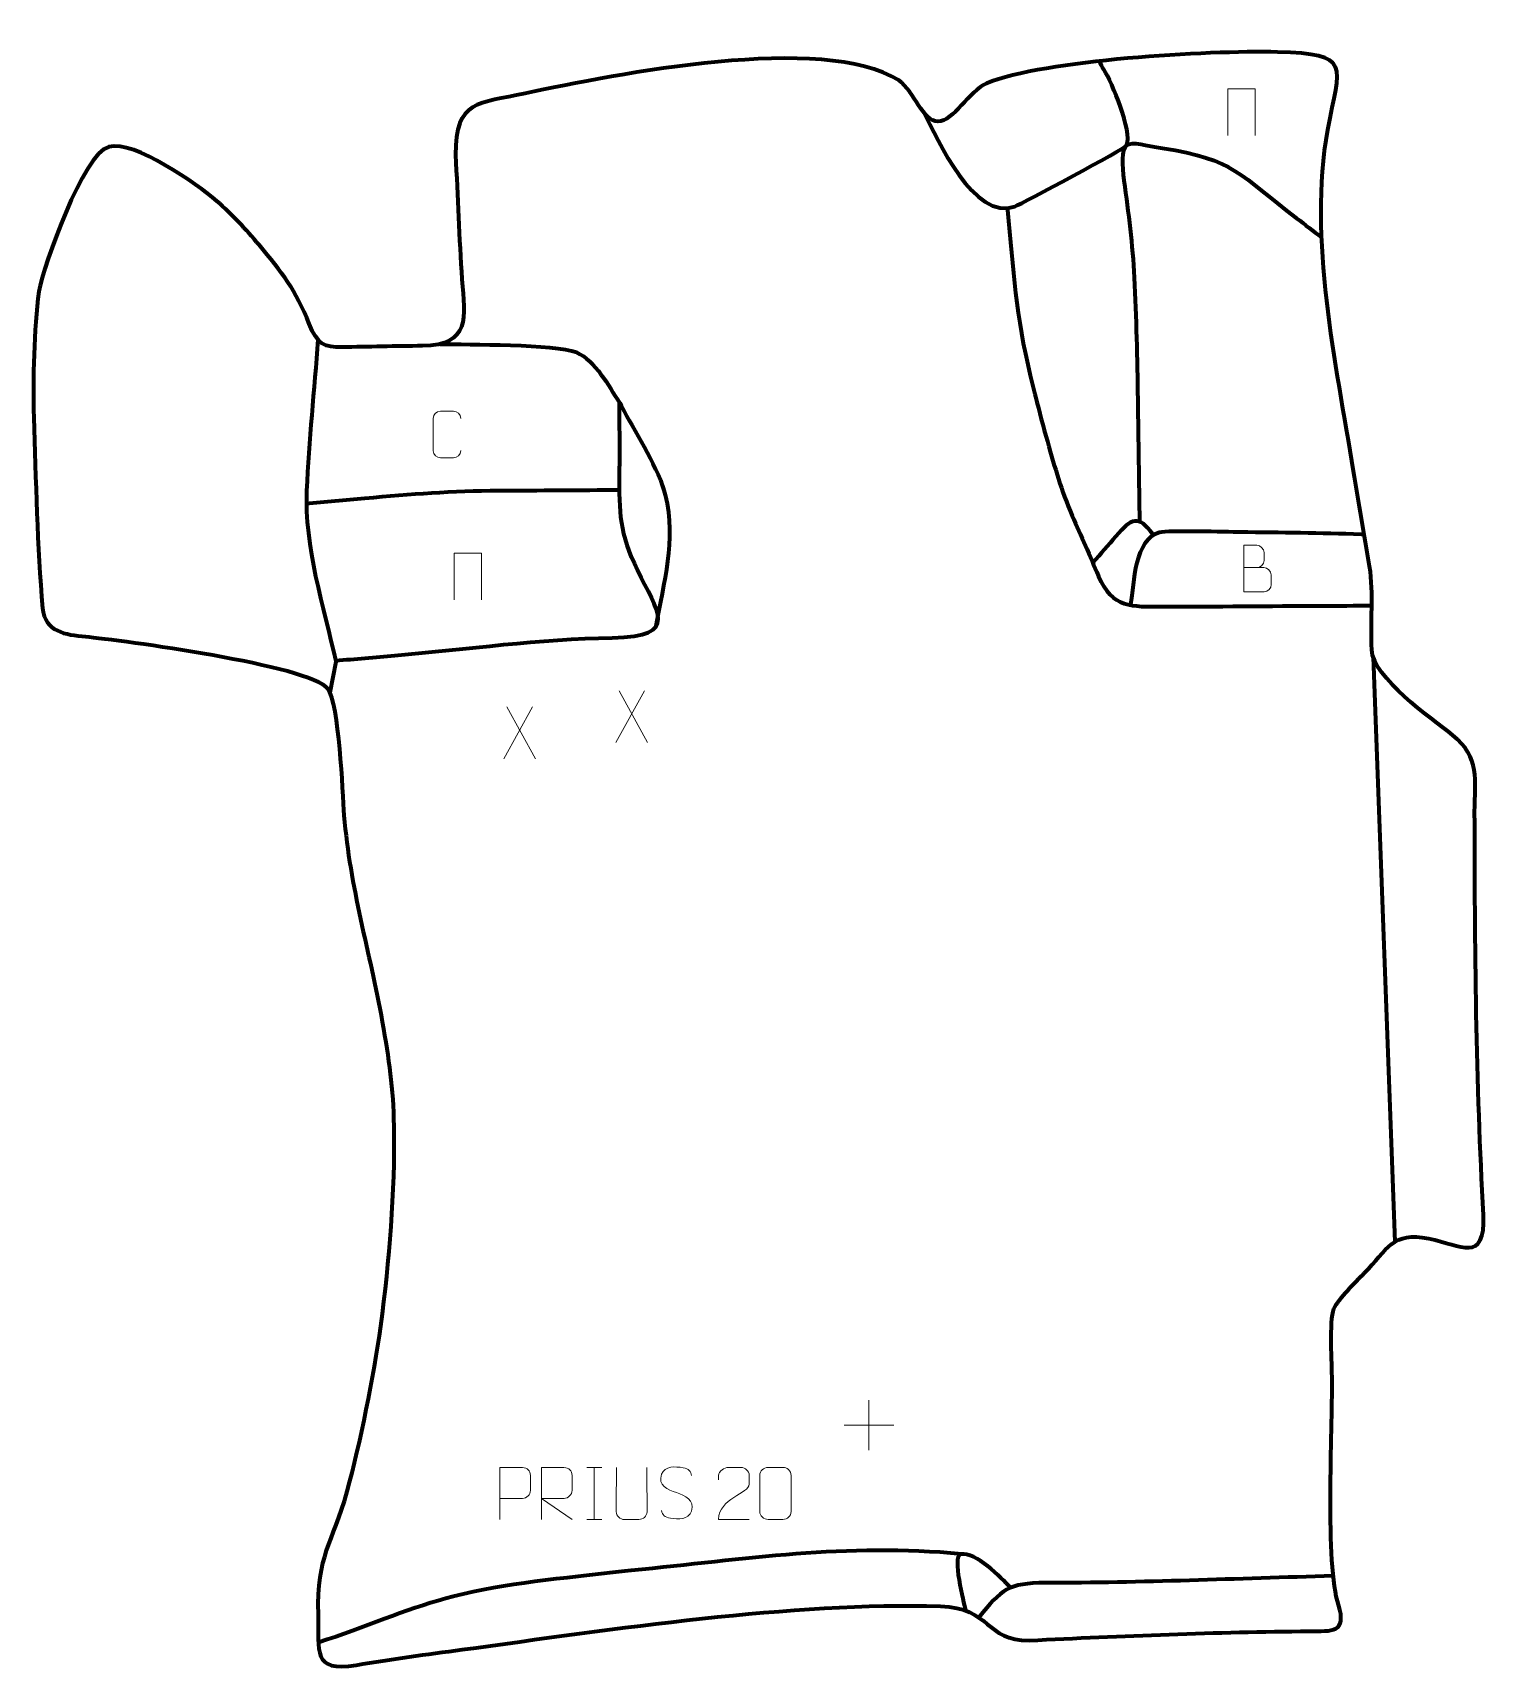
# Model space of a CAD drawing. Header units: millimetres. Extents: x -595 to 103, y -1 to 788.
import ezdxf

# ---------------------------------------------------------------- set-up
doc = ezdxf.new("R2010")
doc.units = ezdxf.units.MM
doc.header["$MEASUREMENT"] = 0
doc.layers.add('layer 1', color=7, linetype='Continuous')
doc.layers.add('layer 2', color=7, linetype='Continuous')

msp = doc.modelspace()

# ---------------------------------------------------------------- linework, layer by layer
at = {"layer": 'layer 1', "color": 142, "lineweight": 158}
for points, knots in [([(-167.0298, 749.7652), (-160.0525, 736.3866), (-142.7535, 697.0376), (-123.0737, 704.3667), (-123.0737, 704.3667), (-119.4815, 705.7045), (-69.8979, 732.1875), (-69.284, 733.6703), (-69.284, 733.6703), (-66.3974, 740.643), (-76.3295, 763.8537), (-80.2347, 770.1657), (-80.2347, 770.1657), (-81.046, 771.477), (-81.7281, 772.8574), (-82.4652, 774.2119)], [0, 0, 0, 0, 0.2, 0.2, 0.2, 0.2, 0.4, 0.4, 0.4, 0.4, 0.6, 0.6, 0.6, 0.6, 1, 1, 1, 1]), ([(-62.8872, 552.6499), (-63.7002, 590.7939), (-63.5674, 632.0609), (-65.4664, 670.0751), (-65.4664, 670.0751), (-66.2705, 686.1715), (-68.2874, 700.8676), (-70.4597, 716.7682), (-70.4597, 716.7682), (-71.4639, 724.1188), (-71.5907, 731.7007), (-69.284, 733.6703), (-69.284, 733.6703), (-66.6865, 735.8884), (-59.5792, 733.4736), (-52.1118, 732.3336), (-52.1118, 732.3336), (-17.2428, 727.0101), (-15.1213, 719.5758), (12.4712, 698.6389), (12.4712, 698.6389), (16.4631, 695.6098), (20.4634, 692.594), (24.4746, 689.5904)], [0, 0, 0, 0, 0.14285714, 0.14285714, 0.14285714, 0.14285714, 0.28571429, 0.28571429, 0.28571429, 0.28571429, 0.42857143, 0.42857143, 0.42857143, 0.42857143, 0.57142857, 0.57142857, 0.57142857, 0.57142857, 0.71428571, 0.71428571, 0.71428571, 0.71428571, 1, 1, 1, 1]), ([(-126.5324, 702.7441), (-123.8151, 674.1636), (-122.5769, 651.3612), (-115.6, 623.0449), (-115.6, 623.0449), (-114.7624, 619.6456), (-113.9126, 616.2493), (-113.0748, 612.85), (-113.0748, 612.85), (-111.3173, 605.6333), (-109.454, 598.5036), (-107.4022, 591.3643), (-107.4022, 591.3643), (-103.5714, 578.1454), (-101.0479, 568.3307), (-95.4132, 555.5435), (-95.4132, 555.5435), (-91.1408, 545.8602), (-86.9565, 536.307), (-82.8078, 526.5661), (-82.8078, 526.5661), (-76.2341, 511.1316), (-66.9901, 511.8872), (-51.6823, 511.8837), (-51.6823, 511.8837), (-26.284, 511.8778), (-0.7321, 512.2192), (24.7001, 512.2941), (24.7001, 512.2941), (32.6646, 512.3175), (40.629, 512.341), (48.5935, 512.3644)], [0, 0, 0, 0, 0.11111111, 0.11111111, 0.11111111, 0.11111111, 0.22222222, 0.22222222, 0.22222222, 0.22222222, 0.33333333, 0.33333333, 0.33333333, 0.33333333, 0.44444444, 0.44444444, 0.44444444, 0.44444444, 0.55555556, 0.55555556, 0.55555556, 0.55555556, 0.66666667, 0.66666667, 0.66666667, 0.66666667, 0.77777778, 0.77777778, 0.77777778, 0.77777778, 1, 1, 1, 1]), ([(-458.2241, 640.2921), (-460.0384, 616.2717), (-462.5635, 591.606), (-463.6793, 567.6233), (-463.6793, 567.6233), (-464.902, 541.3411), (-455.5201, 511.3863), (-449.6449, 485.6051), (-449.6449, 485.6051), (-449.6449, 485.6051), (-449.5784, 485.3134), (-449.5784, 485.3134), (-449.5784, 485.3134), (-449.5784, 485.3134), (-452.5825, 470.6479), (-452.5825, 470.6479)], [0, 0, 0, 0, 0.2, 0.2, 0.2, 0.2, 0.4, 0.4, 0.4, 0.4, 0.6, 0.6, 0.6, 0.6, 1, 1, 1, 1]), ([(-399.6791, 638.1673), (-385.7287, 637.8288), (-344.502, 638.3139), (-333.923, 634.2019), (-333.923, 634.2019), (-324.5866, 629.9666), (-318.6188, 618.1559), (-313.1855, 609.7998)], [0, 0, 0, 0, 0.33333333, 0.33333333, 0.33333333, 0.33333333, 1, 1, 1, 1]), ([(-449.7151, 485.9135), (-440.2138, 486.7307), (-430.7125, 487.5479), (-421.2112, 488.3651), (-421.2112, 488.3651), (-386.3859, 491.3672), (-351.6256, 496.4332), (-316.6717, 496.9208), (-316.6717, 496.9208), (-283.2879, 497.3865), (-295.1642, 509.6221), (-304.5462, 529.377), (-304.5462, 529.377), (-313.0639, 547.3121), (-313.3277, 556.4403), (-313.1305, 576.6652), (-313.1305, 576.6652), (-313.0325, 586.7239), (-313.1165, 596.7245), (-313.1699, 606.7804), (-313.1699, 606.7804), (-313.1961, 611.8586), (-313.3761, 610.1488), (-311.0027, 605.8027), (-311.0027, 605.8027), (-304.8225, 594.5065), (-294.0555, 577.5997), (-291.1697, 565.6637), (-291.1697, 565.6637), (-285.7251, 543.145), (-292.0485, 524.1738), (-295.8367, 501.8746)], [0, 0, 0, 0, 0.11111111, 0.11111111, 0.11111111, 0.11111111, 0.22222222, 0.22222222, 0.22222222, 0.22222222, 0.33333333, 0.33333333, 0.33333333, 0.33333333, 0.44444444, 0.44444444, 0.44444444, 0.44444444, 0.55555556, 0.55555556, 0.55555556, 0.55555556, 0.66666667, 0.66666667, 0.66666667, 0.66666667, 0.77777778, 0.77777778, 0.77777778, 0.77777778, 1, 1, 1, 1]), ([(-464.1305, 561.5135), (-454.6227, 562.3513), (-445.115, 563.1891), (-435.6072, 564.0269), (-435.6072, 564.0269), (-413.2687, 566.024), (-393.7333, 567.6471), (-371.1884, 567.7217), (-371.1884, 567.7217), (-351.7825, 567.7859), (-332.3759, 567.9202), (-312.9701, 568.0218)], [0, 0, 0, 0, 0.25, 0.25, 0.25, 0.25, 0.5, 0.5, 0.5, 0.5, 1, 1, 1, 1]), ([(-56.6616, 546.7048), (-63.8455, 556.1685), (-66.7926, 554.462), (-74.469, 545.6427), (-74.469, 545.6427), (-78.1797, 541.3795), (-81.6918, 537.1548), (-85.4918, 532.9318)], [0, 0, 0, 0, 0.33333333, 0.33333333, 0.33333333, 0.33333333, 1, 1, 1, 1]), ([(-67.2087, 512.9997), (-65.6323, 523.191), (-65.2852, 544.6822), (-53.4611, 547.668), (-53.4611, 547.668), (-49.0116, 548.7916), (-21.2972, 547.8896), (-14.6233, 547.8244), (-14.6233, 547.8244), (4.7329, 547.6353), (24.0956, 547.3863), (43.4436, 546.7782), (43.4436, 546.7782), (43.4436, 546.7782), (44.9371, 546.7303), (44.9371, 546.7303)], [0, 0, 0, 0, 0.2, 0.2, 0.2, 0.2, 0.4, 0.4, 0.4, 0.4, 0.6, 0.6, 0.6, 0.6, 1, 1, 1, 1]), ([(-148.5362, 56.2284), (-204.5016, 61.6277), (-252.4839, 53.63), (-307.5729, 48.3722), (-307.5729, 48.3722), (-307.5729, 48.3722), (-310.5736, 48.0858), (-310.5736, 48.0858), (-310.5736, 48.0858), (-341.68, 44.377), (-367.5601, 42.2819), (-393.2526, 35.818), (-393.2526, 35.818), (-412.6069, 30.9487), (-431.6836, 22.5123), (-453.7691, 15.129), (-453.7691, 15.129), (-453.7691, 15.129), (-458.008, 13.7119), (-458.008, 13.7119)], [0, 0, 0, 0, 0.16666667, 0.16666667, 0.16666667, 0.16666667, 0.33333333, 0.33333333, 0.33333333, 0.33333333, 0.5, 0.5, 0.5, 0.5, 0.66666667, 0.66666667, 0.66666667, 0.66666667, 1, 1, 1, 1]), ([(-125.135, 40.1263), (-129.6414, 44.9814), (-141.8268, 57.5036), (-149.0541, 56.1561), (-149.0541, 56.1561), (-153.5555, 55.3169), (-147.5627, 33.2037), (-146.78, 29.0923)], [0, 0, 0, 0, 0.33333333, 0.33333333, 0.33333333, 0.33333333, 1, 1, 1, 1]), ([(30.0902, 45.723), (-16.0982, 44.4841), (-62.0975, 42.3326), (-108.3258, 42.4386), (-108.3258, 42.4386), (-126.0084, 42.3112), (-129.6557, 39.3587), (-140.3025, 25.6752)], [0, 0, 0, 0, 0.33333333, 0.33333333, 0.33333333, 0.33333333, 1, 1, 1, 1])]:
    msp.add_open_spline(points, degree=3, knots=knots, dxfattribs=at)
msp.add_open_spline([(49.3158, 487.5908), (49.3158, 487.5908), (59.6729, 206.3675), (59.6729, 206.3675)], degree=3, dxfattribs=at)
at = {"layer": 'layer 1', "color": 250, "lineweight": 9}
for points, knots in [([(-370.6733, 72.908), (-370.6733, 72.908), (-370.6733, 97.8616), (-370.6733, 97.8616), (-370.6733, 97.8616), (-367.0783, 97.8616), (-363.483, 97.8616), (-359.8876, 97.8616), (-359.8876, 97.8616), (-357.5624, 97.8237), (-356.005, 96.3336), (-356.0092, 93.9675), (-356.0092, 93.9675), (-356.0096, 91.9318), (-356.0096, 88.8725), (-356.0092, 86.8365), (-356.0092, 86.8365), (-356.0157, 84.9611), (-357.8279, 83.0192), (-359.8375, 83.0001), (-359.8375, 83.0001), (-359.8375, 83.0001), (-370.6733, 83.0001), (-370.6733, 83.0001)], [0, 0, 0, 0, 0.14285714, 0.14285714, 0.14285714, 0.14285714, 0.28571429, 0.28571429, 0.28571429, 0.28571429, 0.42857143, 0.42857143, 0.42857143, 0.42857143, 0.57142857, 0.57142857, 0.57142857, 0.57142857, 0.71428571, 0.71428571, 0.71428571, 0.71428571, 1, 1, 1, 1]), ([(-350.6732, 72.908), (-350.6732, 72.908), (-350.6732, 97.8615), (-350.6732, 97.8615), (-350.6732, 97.8615), (-347.0784, 97.8615), (-343.4829, 97.8615), (-339.8877, 97.8615), (-339.8877, 97.8615), (-337.5624, 97.8238), (-336.0051, 96.3338), (-336.0092, 93.9674), (-336.0092, 93.9674), (-336.0096, 91.9319), (-336.0096, 88.8725), (-336.0092, 86.8365), (-336.0092, 86.8365), (-336.0157, 84.961), (-337.828, 83.0192), (-339.8375, 83.0001), (-339.8375, 83.0001), (-339.8375, 83.0001), (-350.6732, 83.0001), (-350.6732, 83.0001), (-350.6732, 83.0001), (-350.6732, 83.0001), (-336.0185, 72.908), (-336.0185, 72.908)], [0, 0, 0, 0, 0.125, 0.125, 0.125, 0.125, 0.25, 0.25, 0.25, 0.25, 0.375, 0.375, 0.375, 0.375, 0.5, 0.5, 0.5, 0.5, 0.625, 0.625, 0.625, 0.625, 0.75, 0.75, 0.75, 0.75, 1, 1, 1, 1]), ([(-300.0141, 97.8657), (-300.0145, 92.3262), (-299.9187, 82.1244), (-299.9183, 76.584), (-299.9183, 76.584), (-300.0581, 74.3445), (-301.7353, 72.9183), (-303.883, 72.9078), (-303.883, 72.9078), (-306.2149, 72.9082), (-308.5468, 72.9082), (-310.8783, 72.9078), (-310.8783, 72.9078), (-312.8033, 72.8063), (-314.7754, 74.6228), (-314.7642, 76.5673), (-314.7642, 76.5673), (-314.7639, 82.1292), (-314.6685, 92.3046), (-314.6689, 97.8657)], [0, 0, 0, 0, 0.16666667, 0.16666667, 0.16666667, 0.16666667, 0.33333333, 0.33333333, 0.33333333, 0.33333333, 0.5, 0.5, 0.5, 0.5, 0.66666667, 0.66666667, 0.66666667, 0.66666667, 1, 1, 1, 1]), ([(-285.7896, 85.8329), (-290.0379, 87.3033), (-294.946, 89.0991), (-292.9409, 94.6194), (-292.9409, 94.6194), (-291.4374, 98.7593), (-286.2238, 98.3708), (-282.6202, 97.7697), (-282.6202, 97.7697), (-279.7596, 97.2925), (-278.8949, 96.0793), (-278.5843, 93.9952)], [0, 0, 0, 0, 0.25, 0.25, 0.25, 0.25, 0.5, 0.5, 0.5, 0.5, 1, 1, 1, 1]), ([(-250.7896, 72.9491), (-255.704, 72.9494), (-260.6184, 72.9494), (-265.5325, 72.9491), (-265.5325, 72.9491), (-265.5325, 82.8814), (-250.8815, 85.5226), (-250.7896, 89.8329), (-250.7896, 89.8329), (-250.7899, 91.257), (-250.7899, 92.6807), (-250.7896, 94.104), (-250.7896, 94.104), (-250.8065, 96.1811), (-252.9293, 97.9059), (-254.6003, 97.9232), (-254.6003, 97.9232), (-256.6735, 97.9228), (-258.7464, 97.9228), (-260.8188, 97.9232), (-260.8188, 97.9232), (-262.6409, 97.9397), (-265.4656, 96.1476), (-265.5325, 94.054), (-265.5325, 94.054), (-265.5325, 94.054), (-265.5325, 91.9992), (-265.5325, 91.9992)], [0, 0, 0, 0, 0.125, 0.125, 0.125, 0.125, 0.25, 0.25, 0.25, 0.25, 0.375, 0.375, 0.375, 0.375, 0.5, 0.5, 0.5, 0.5, 0.625, 0.625, 0.625, 0.625, 0.75, 0.75, 0.75, 0.75, 1, 1, 1, 1]), ([(-241.7417, 97.9355), (-239.3756, 97.9355), (-237.0091, 97.9355), (-234.6426, 97.9355), (-234.6426, 97.9355), (-232.6621, 97.9711), (-230.6361, 96.4768), (-230.609, 94.0347), (-230.609, 94.0347), (-230.6094, 88.2773), (-230.6094, 82.5195), (-230.609, 76.7613), (-230.609, 76.7613), (-230.7511, 74.4337), (-232.4575, 72.9514), (-234.6426, 72.9406), (-234.6426, 72.9406), (-237.015, 72.941), (-239.3874, 72.941), (-241.7594, 72.9406), (-241.7594, 72.9406), (-243.7179, 72.835), (-245.7243, 74.7229), (-245.7129, 76.7439), (-245.7129, 76.7439), (-245.7125, 82.5245), (-245.7125, 88.3048), (-245.7129, 94.0846), (-245.7129, 94.0846), (-245.7086, 96.2266), (-243.9315, 97.9491), (-241.7417, 97.9355)], [0, 0, 0, 0, 0.11111111, 0.11111111, 0.11111111, 0.11111111, 0.22222222, 0.22222222, 0.22222222, 0.22222222, 0.33333333, 0.33333333, 0.33333333, 0.33333333, 0.44444444, 0.44444444, 0.44444444, 0.44444444, 0.55555556, 0.55555556, 0.55555556, 0.55555556, 0.66666667, 0.66666667, 0.66666667, 0.66666667, 0.77777778, 0.77777778, 0.77777778, 0.77777778, 1, 1, 1, 1]), ([(-285.7896, 85.8328), (-281.771, 84.1861), (-276.7415, 82.2978), (-278.5755, 76.9375), (-278.5755, 76.9375), (-280.0353, 72.6711), (-284.9461, 72.9278), (-288.6722, 73.4825), (-288.6722, 73.4825), (-291.4222, 73.8923), (-292.6431, 75.1058), (-293.0211, 77.218)], [0, 0, 0, 0, 0.25, 0.25, 0.25, 0.25, 0.5, 0.5, 0.5, 0.5, 1, 1, 1, 1])]:
    msp.add_open_spline(points, degree=3, knots=knots, dxfattribs=at)
for points in [[(-328.9253, 97.8615), (-328.9253, 97.8615), (-321.7572, 97.8615), (-321.7572, 97.8615)], [(-325.3413, 97.8615), (-325.3413, 97.8615), (-325.3413, 72.908), (-325.3413, 72.908)], [(-328.9253, 72.908), (-328.9253, 72.908), (-321.7572, 72.908), (-321.7572, 72.908)]]:
    msp.add_open_spline(points, degree=3, dxfattribs=at)
at = {"layer": 'layer 2', "color": 242, "lineweight": 158}
msp.add_open_spline([(-486.5417, 685.8012), (-475.5415, 672.5854), (-468.8003, 664.0885), (-462.4498, 647.8466), (-462.4498, 647.8466), (-458.5618, 637.9027), (-454.6498, 636.5602), (-446.8679, 636.6376), (-446.8679, 636.6376), (-433.8773, 636.7668), (-420.9604, 637.2069), (-407.9175, 637.2227), (-407.9175, 637.2227), (-384.7686, 637.8217), (-387.5474, 650.6419), (-388.9603, 669.3264), (-388.9603, 669.3264), (-390.3818, 689.1034), (-390.9245, 709.2111), (-392.0786, 729.099), (-392.0786, 729.099), (-392.0112, 755.7971), (-381.2023, 753.7418), (-358.5501, 758.6168), (-358.5501, 758.6168), (-314.7938, 767.9643), (-215.1005, 787.8316), (-178.8778, 764.9998), (-178.8778, 764.9998), (-171.3572, 759.4773), (-167.2077, 745.0794), (-160.0222, 745.1198), (-160.0222, 745.1198), (-152.7234, 745.1608), (-144.9055, 759.8593), (-136.7322, 763.4686), (-136.7322, 763.4686), (-108.9432, 774.8416), (-30.3837, 779.3111), (3.2856, 778.5598), (3.2856, 778.5598), (39.1763, 777.5207), (33.5184, 772.8829), (27.4621, 741.1618), (27.4621, 741.1618), (17.9813, 688.6965), (31.4567, 629.371), (39.8262, 577.0906), (39.8262, 577.0906), (42.281, 561.7564), (44.9639, 546.6569), (47.5978, 531.3713), (47.5978, 531.3713), (49.575, 517.4526), (47.9059, 504.8557), (48.6037, 491.1377), (48.6037, 491.1377), (49.3046, 477.3604), (76.8382, 458.6978), (87.468, 450.05), (87.468, 450.05), (100.9958, 439.0449), (98.092, 429.0524), (98.1032, 413.1246), (98.1032, 413.1246), (98.1472, 350.4034), (98.7638, 281.7158), (102.3779, 219.2272), (102.3779, 219.2272), (103.1778, 195.7916), (91.7867, 204.7819), (76.0091, 208.0186), (76.0091, 208.0186), (58.567, 211.5968), (56.1237, 202.7831), (44.9963, 191.2844), (44.9963, 191.2844), (40.8347, 186.984), (32.8131, 179.3416), (30.3846, 174.1662), (30.3846, 174.1662), (28.1755, 168.2795), (29.4984, 147.5747), (29.5532, 139.9649), (29.5532, 139.9649), (29.7195, 116.9042), (26.2403, 50.2531), (32.6484, 31.8147), (32.6484, 31.8147), (36.7038, 18.4867), (29.7631, 19.1842), (18.5184, 19.1263), (18.5184, 19.1263), (-25.9131, 18.8968), (-71.7281, 16.8608), (-116.2367, 14.7221), (-116.2367, 14.7221), (-137.2345, 14.4053), (-134.5152, 30.5144), (-158.8131, 31.212), (-158.8131, 31.212), (-229.7891, 33.2499), (-316.7666, 20.1486), (-388.8669, 10.3075), (-388.8669, 10.3075), (-405.9902, 7.9704), (-422.7444, 5.8782), (-439.7732, 2.8272), (-439.7732, 2.8272), (-461.262, -0.562), (-457.5797, 9.4029), (-458.1546, 27.0451), (-458.1546, 27.0451), (-458.9556, 56.3136), (-451.3894, 60.5483), (-444.3634, 86.2732), (-444.3634, 86.2732), (-438.0304, 109.4607), (-431.4531, 141.7254), (-428.1868, 165.8177), (-428.1868, 165.8177), (-423.8869, 197.5329), (-421.2877, 229.9651), (-421.7502, 262.0016), (-421.7502, 262.0016), (-421.9909, 280.4021), (-424.1829, 294.199), (-427.2866, 312.2139), (-427.2866, 312.2139), (-433.4107, 346.3022), (-442.8367, 376.484), (-445.6951, 411.557), (-445.6951, 411.557), (-446.5179, 423.0287), (-448.1899, 465.0182), (-453.5531, 472.4478), (-453.5531, 472.4478), (-461.7291, 483.7741), (-553.868, 495.9399), (-569.9697, 497.4637), (-569.9697, 497.4637), (-579.7563, 498.3898), (-589.5446, 499.6371), (-590.6402, 511.2136), (-590.6402, 511.2136), (-593.3947, 540.3214), (-593.8395, 573.3652), (-594.9405, 602.8115), (-594.9405, 602.8115), (-595.3718, 621.2369), (-594.7401, 645.0943), (-592.5057, 663.344), (-592.5057, 663.344), (-589.9809, 676.426), (-571.232, 729.5673), (-558.7651, 733.0114), (-558.7651, 733.0114), (-546.4982, 736.4003), (-516.409, 714.9135), (-506.8479, 706.9279), (-506.8479, 706.9279), (-499.3731, 700.4513), (-492.91, 693.3453), (-486.5417, 685.8012)], degree=3, knots=[0, 0, 0, 0, 0.02380952, 0.02380952, 0.02380952, 0.02380952, 0.04761905, 0.04761905, 0.04761905, 0.04761905, 0.07142857, 0.07142857, 0.07142857, 0.07142857, 0.0952381, 0.0952381, 0.0952381, 0.0952381, 0.11904762, 0.11904762, 0.11904762, 0.11904762, 0.14285714, 0.14285714, 0.14285714, 0.14285714, 0.16666667, 0.16666667, 0.16666667, 0.16666667, 0.19047619, 0.19047619, 0.19047619, 0.19047619, 0.21428571, 0.21428571, 0.21428571, 0.21428571, 0.23809524, 0.23809524, 0.23809524, 0.23809524, 0.26190476, 0.26190476, 0.26190476, 0.26190476, 0.28571429, 0.28571429, 0.28571429, 0.28571429, 0.30952381, 0.30952381, 0.30952381, 0.30952381, 0.33333333, 0.33333333, 0.33333333, 0.33333333, 0.35714286, 0.35714286, 0.35714286, 0.35714286, 0.38095238, 0.38095238, 0.38095238, 0.38095238, 0.4047619, 0.4047619, 0.4047619, 0.4047619, 0.42857143, 0.42857143, 0.42857143, 0.42857143, 0.45238095, 0.45238095, 0.45238095, 0.45238095, 0.47619048, 0.47619048, 0.47619048, 0.47619048, 0.5, 0.5, 0.5, 0.5, 0.52380952, 0.52380952, 0.52380952, 0.52380952, 0.54761905, 0.54761905, 0.54761905, 0.54761905, 0.57142857, 0.57142857, 0.57142857, 0.57142857, 0.5952381, 0.5952381, 0.5952381, 0.5952381, 0.61904762, 0.61904762, 0.61904762, 0.61904762, 0.64285714, 0.64285714, 0.64285714, 0.64285714, 0.66666667, 0.66666667, 0.66666667, 0.66666667, 0.69047619, 0.69047619, 0.69047619, 0.69047619, 0.71428571, 0.71428571, 0.71428571, 0.71428571, 0.73809524, 0.73809524, 0.73809524, 0.73809524, 0.76190476, 0.76190476, 0.76190476, 0.76190476, 0.78571429, 0.78571429, 0.78571429, 0.78571429, 0.80952381, 0.80952381, 0.80952381, 0.80952381, 0.83333333, 0.83333333, 0.83333333, 0.83333333, 0.85714286, 0.85714286, 0.85714286, 0.85714286, 0.88095238, 0.88095238, 0.88095238, 0.88095238, 0.9047619, 0.9047619, 0.9047619, 0.9047619, 0.92857143, 0.92857143, 0.92857143, 0.92857143, 0.95238095, 0.95238095, 0.95238095, 0.95238095, 1, 1, 1, 1], dxfattribs=at)
at = {"layer": 'layer 2', "color": 250, "lineweight": 9}
for points, knots in [([(-20.6446, 738.5128), (-20.6446, 738.5128), (-20.6446, 760.8631), (-20.6446, 760.8631), (-20.6446, 760.8631), (-20.6446, 760.8631), (-7.5263, 760.8631), (-7.5263, 760.8631), (-7.5263, 760.8631), (-7.5263, 760.8631), (-7.5263, 738.5128), (-7.5263, 738.5128)], [0, 0, 0, 0, 0.25, 0.25, 0.25, 0.25, 0.5, 0.5, 0.5, 0.5, 1, 1, 1, 1]), ([(-389.4946, 586.8861), (-389.6198, 584.8051), (-391.122, 583.4799), (-393.0457, 583.4702), (-393.0457, 583.4702), (-395.1343, 583.4705), (-397.2229, 583.4705), (-399.3112, 583.4702), (-399.3112, 583.4702), (-401.0354, 583.3758), (-402.8018, 585.0637), (-402.7918, 586.8705), (-402.7918, 586.8705), (-402.7914, 592.0387), (-402.7914, 597.2064), (-402.7918, 602.3738), (-402.7918, 602.3738), (-402.788, 604.2889), (-401.2235, 605.8288), (-399.2956, 605.8167), (-399.2956, 605.8167), (-397.2126, 605.8167), (-395.1291, 605.8167), (-393.0457, 605.8167), (-393.0457, 605.8167), (-391.3022, 605.8485), (-389.5185, 604.5126), (-389.4946, 602.3292)], [0, 0, 0, 0, 0.125, 0.125, 0.125, 0.125, 0.25, 0.25, 0.25, 0.25, 0.375, 0.375, 0.375, 0.375, 0.5, 0.5, 0.5, 0.5, 0.625, 0.625, 0.625, 0.625, 0.75, 0.75, 0.75, 0.75, 1, 1, 1, 1]), ([(-392.6482, 515.2042), (-392.6482, 515.2042), (-392.6482, 537.5545), (-392.6482, 537.5545), (-392.6482, 537.5545), (-392.6482, 537.5545), (-379.5299, 537.5545), (-379.5299, 537.5545), (-379.5299, 537.5545), (-379.5299, 537.5545), (-379.5299, 515.2042), (-379.5299, 515.2042)], [0, 0, 0, 0, 0.25, 0.25, 0.25, 0.25, 0.5, 0.5, 0.5, 0.5, 1, 1, 1, 1]), ([(-13.0248, 530.6138), (-9.7658, 530.6142), (-6.5064, 530.6142), (-3.2467, 530.6138), (-3.2467, 530.6138), (-1.4774, 530.5983), (0.2455, 529.0433), (0.2455, 527.2075), (0.2455, 527.2075), (0.2452, 526.1967), (0.2452, 523.4654), (0.2455, 522.4543), (0.2455, 522.4543), (0.2614, 520.7902), (-1.1199, 518.9864), (-3.1993, 519.0016), (-3.1993, 519.0016), (-6.4593, 519.0019), (-9.719, 519.0019), (-12.9783, 519.0016), (-12.9783, 519.0016), (-12.9783, 526.452), (-12.9783, 533.9021), (-12.9783, 541.3519), (-12.9783, 541.3519), (-10.8522, 541.3519), (-8.7258, 541.3519), (-6.5993, 541.3519), (-6.5993, 541.3519), (-5.0938, 541.3677), (-3.2158, 539.6565), (-3.1999, 537.8988), (-3.1999, 537.8988), (-3.2003, 536.0482), (-3.2003, 535.9175), (-3.1999, 534.0666), (-3.1999, 534.0666), (-3.1845, 532.216), (-4.8454, 530.5983), (-6.6458, 530.6138)], [0, 0, 0, 0, 0.09090909, 0.09090909, 0.09090909, 0.09090909, 0.18181818, 0.18181818, 0.18181818, 0.18181818, 0.27272727, 0.27272727, 0.27272727, 0.27272727, 0.36363636, 0.36363636, 0.36363636, 0.36363636, 0.45454545, 0.45454545, 0.45454545, 0.45454545, 0.54545455, 0.54545455, 0.54545455, 0.54545455, 0.63636364, 0.63636364, 0.63636364, 0.63636364, 0.72727273, 0.72727273, 0.72727273, 0.72727273, 0.81818182, 0.81818182, 0.81818182, 0.81818182, 1, 1, 1, 1])]:
    msp.add_open_spline(points, degree=3, knots=knots, dxfattribs=at)
for points in [[(-301.1329, 471.4535), (-301.1329, 471.4535), (-314.8735, 446.5577), (-314.8735, 446.5577)], [(-313.4189, 471.4535), (-313.4189, 471.4535), (-299.6783, 446.5), (-299.6783, 446.5)], [(-355.0419, 463.648), (-355.0419, 463.648), (-368.7825, 438.7522), (-368.7825, 438.7522)], [(-367.3279, 463.648), (-367.3279, 463.648), (-353.5873, 438.6945), (-353.5873, 438.6945)], [(-193.2073, 130.1988), (-193.2073, 130.1988), (-193.2073, 106.2209), (-193.2073, 106.2209)], [(-205.1962, 118.2098), (-205.1962, 118.2098), (-181.2183, 118.2098), (-181.2183, 118.2098)]]:
    msp.add_open_spline(points, degree=3, dxfattribs=at)

doc.saveas('drawing.dxf')
